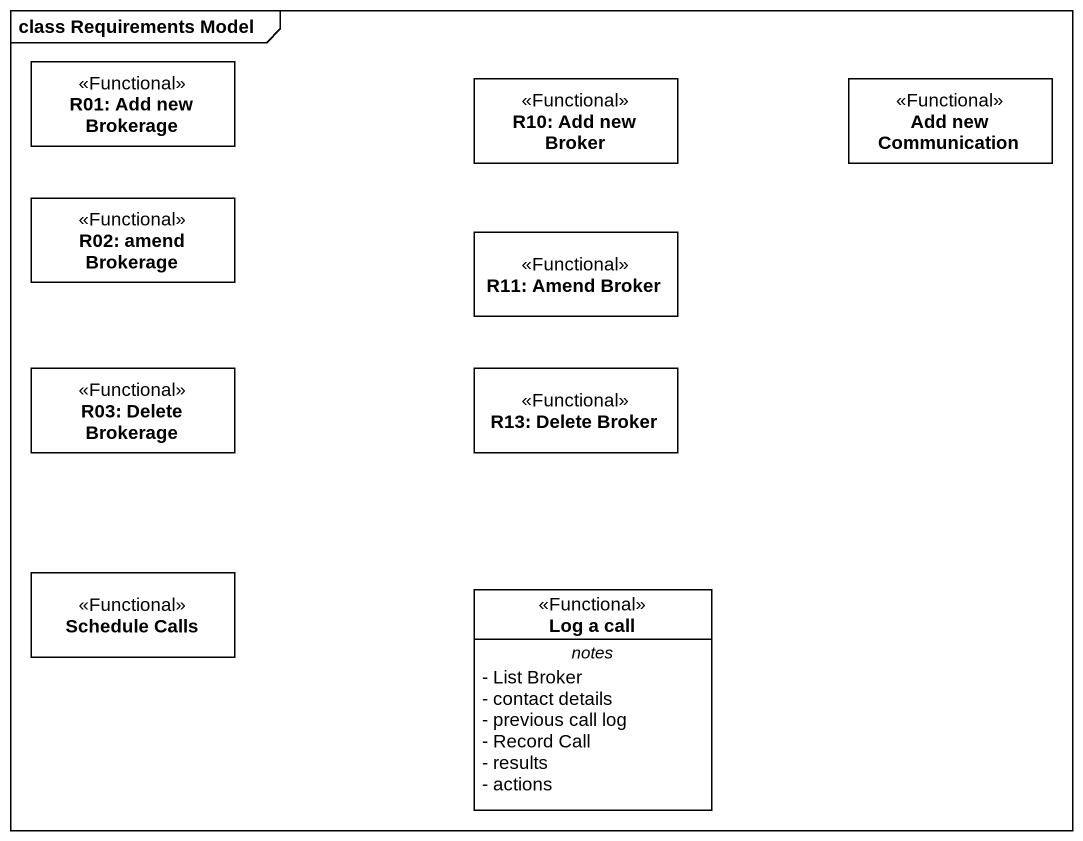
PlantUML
@startuml
mainframe class Requirements Model
hide circle
hide empty members
skinparam classAttributeIconSize 0
class "R01: Add new Brokerage" as R01_Add_new_Brokerage <<Functional>>
class "R10: Add new Broker" as R10_Add_new_Broker <<Functional>>
class "Add new Communication" as Add_new_Communication <<Functional>>
class "R02: amend Brokerage" as R02_amend_Brokerage <<Functional>>
class "R11: Amend Broker" as R11_Amend_Broker <<Functional>>
class "R03: Delete Brokerage" as R03_Delete_Brokerage <<Functional>>
class "R13: Delete Broker" as R13_Delete_Broker <<Functional>>
class "Schedule Calls" as Schedule_Calls <<Functional>>
class "Log a call" as Log_a_call <<Functional>> {
  -- notes --
  - List Broker
  - contact details
  - previous call log
  - Record Call
  - results
  - actions
}
@enduml
